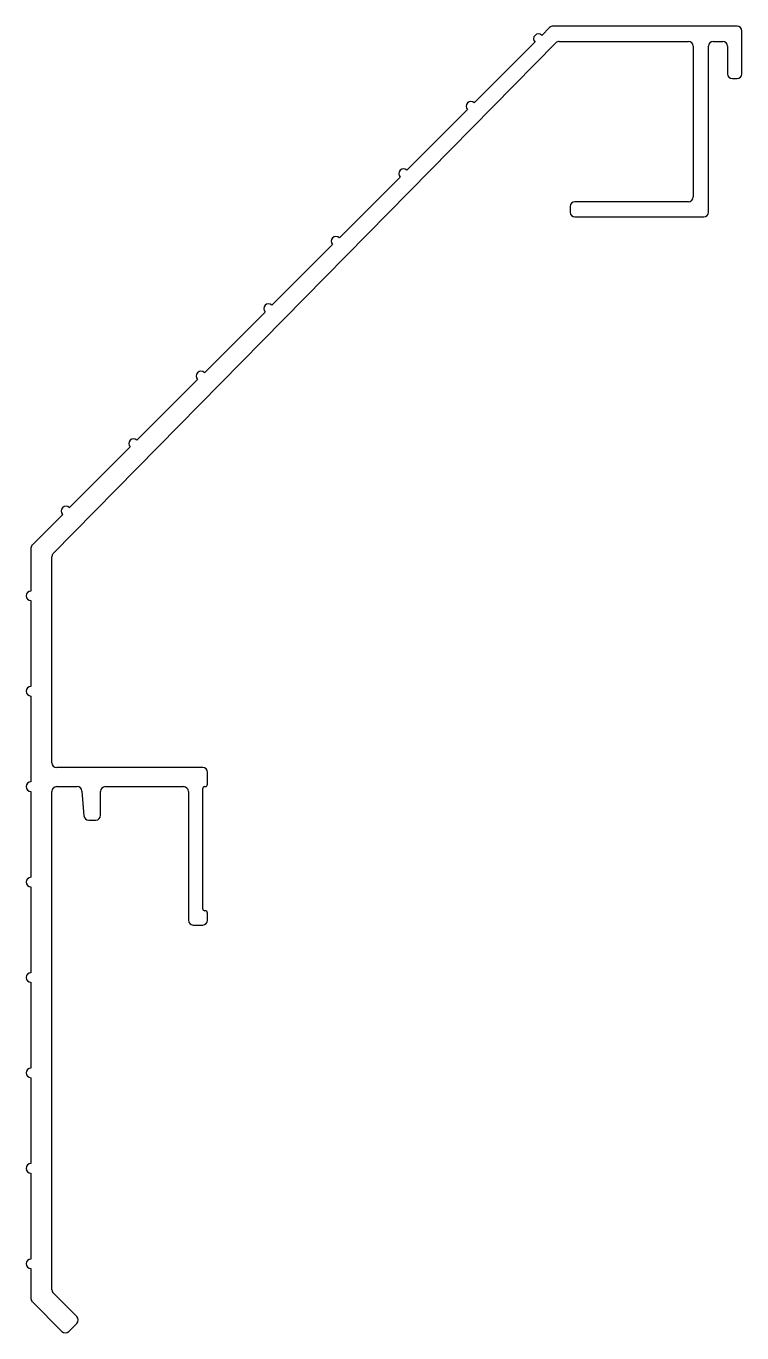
# Model space of a CAD drawing. Extents: x 10 to 85, y 6 to 143.
import ezdxf

# ---------------------------------------------------------------- set-up
doc = ezdxf.new("R2010")
doc.units = 0
doc.layers.get('0').update_dxf_attribs({"linetype": 'CONTINUOUS'})

msp = doc.modelspace()

# ---------------------------------------------------------------- linework, layer by layer
for p, q in [((65.21, 142.96), (64.39, 142.14)), ((84.86, 143.11), (65.57, 143.11)), ((85.36, 138.11), (85.36, 142.61)), ((13.2, 87.85), (65.87, 141.36)), ((63.68, 141.44), (57.32, 135.07)), ((66.23, 141.51), (79.76, 141.51)), ((82.36, 141.51), (83.36, 141.51)), ((80.26, 141.01), (80.26, 125.21)), ((81.86, 123.61), (81.86, 141.01)), ((83.86, 141.01), (83.86, 138.11)), ((84.36, 137.61), (84.86, 137.61)), ((56.61, 134.37), (50.25, 128)), ((49.54, 127.29), (43.18, 120.93)), ((79.76, 124.71), (67.86, 124.71)), ((67.36, 124.21), (67.36, 123.61)), ((67.86, 123.11), (81.36, 123.11)), ((42.47, 120.22), (36.11, 113.86)), ((35.4, 113.15), (29.04, 106.79)), ((28.33, 106.08), (21.97, 99.72)), ((21.26, 99.01), (14.89, 92.65)), ((14.19, 91.94), (11.01, 88.76)), ((10.86, 88.4), (10.86, 83.91)), ((13.06, 65.91), (13.06, 87.5)), ((10.86, 82.91), (10.86, 73.91)), ((10.86, 72.91), (10.86, 63.91)), ((28.86, 65.41), (13.56, 65.41)), ((29.36, 63.66), (29.36, 64.91)), ((13.56, 63.41), (15.7, 63.41)), ((18.66, 63.41), (26.86, 63.41)), ((28.86, 50.61), (28.86, 63.21)), ((29.06, 63.41), (29.11, 63.41)), ((10.86, 62.91), (10.86, 53.91)), ((13.06, 10.69), (13.06, 62.91)), ((16.2, 62.95), (16.42, 60.37)), ((18.16, 60.41), (18.16, 62.91)), ((27.36, 62.91), (27.36, 49.41)), ((16.92, 59.91), (17.66, 59.91)), ((10.86, 52.91), (10.86, 43.91)), ((29.36, 49.41), (29.36, 50.16)), ((27.86, 48.91), (28.86, 48.91)), ((10.86, 42.91), (10.86, 33.91)), ((10.86, 32.91), (10.86, 23.91)), ((10.86, 22.91), (10.86, 13.91)), ((10.86, 12.91), (10.86, 9.78)), ((15.67, 7.87), (13.21, 10.34)), ((11.01, 9.42), (14.11, 6.32)), ((14.82, 6.32), (15.67, 7.16))]:
    msp.add_line(p, q)
for centre, radius, start, end in [((65.57, 142.61), 0.5, 90, 135), ((84.86, 142.61), 0.5, 0, 90), ((64.04, 141.79), 0.5, 45, 225), ((66.23, 141.01), 0.5, 90, 135.4553), ((79.76, 141.01), 0.5, 360, 90), ((82.36, 141.01), 0.5, 90, 180), ((83.36, 141.01), 0.5, 360, 90), ((84.36, 138.11), 0.5, 180, 270), ((84.86, 138.11), 0.5, 270, 0), ((56.97, 134.72), 0.5, 45, 225), ((49.9, 127.65), 0.5, 45, 225), ((67.86, 124.21), 0.5, 90, 180), ((79.76, 125.21), 0.5, 270, 0), ((67.86, 123.61), 0.5, 180, 270), ((81.36, 123.61), 0.5, 270, 0), ((42.82, 120.58), 0.5, 45, 225), ((35.75, 113.51), 0.5, 45, 225), ((28.68, 106.44), 0.5, 45, 225), ((21.61, 99.36), 0.5, 45, 225), ((14.54, 92.29), 0.5, 45, 225), ((11.36, 88.4), 0.5, 135, 180), ((13.56, 87.5), 0.5, 135.4553, 180), ((10.86, 83.41), 0.5, 90, 270), ((10.86, 73.41), 0.5, 90, 270), ((13.56, 65.91), 0.5, 180, 270), ((28.86, 64.91), 0.5, 0, 90), ((10.86, 63.41), 0.5, 90, 270), ((13.56, 62.91), 0.5, 90, 180), ((15.7, 62.91), 0.5, 5, 90), ((18.66, 62.91), 0.5, 90, 180), ((26.86, 62.91), 0.5, 360, 90), ((29.06, 63.21), 0.2, 90, 180), ((29.11, 63.66), 0.25, 270, 0), ((16.92, 60.41), 0.5, 185, 270), ((17.66, 60.41), 0.5, 270, 0), ((10.86, 53.41), 0.5, 90, 270), ((27.86, 49.41), 0.5, 180, 270), ((29.06, 50.61), 0.2, 180, 276.3794), ((28.86, 49.41), 0.5, 270, 0), ((29.11, 50.16), 0.25, 0, 96.3794), ((10.86, 43.41), 0.5, 90, 270), ((10.86, 33.41), 0.5, 90, 270), ((10.86, 23.41), 0.5, 90, 270), ((10.86, 13.41), 0.5, 90, 270), ((11.36, 9.78), 0.5, 180, 225), ((13.56, 10.69), 0.5, 180, 225), ((15.32, 7.52), 0.5, 315, 45), ((14.47, 6.67), 0.5, 225, 315)]:
    msp.add_arc(centre, radius, start, end)

doc.saveas('drawing.dxf')
